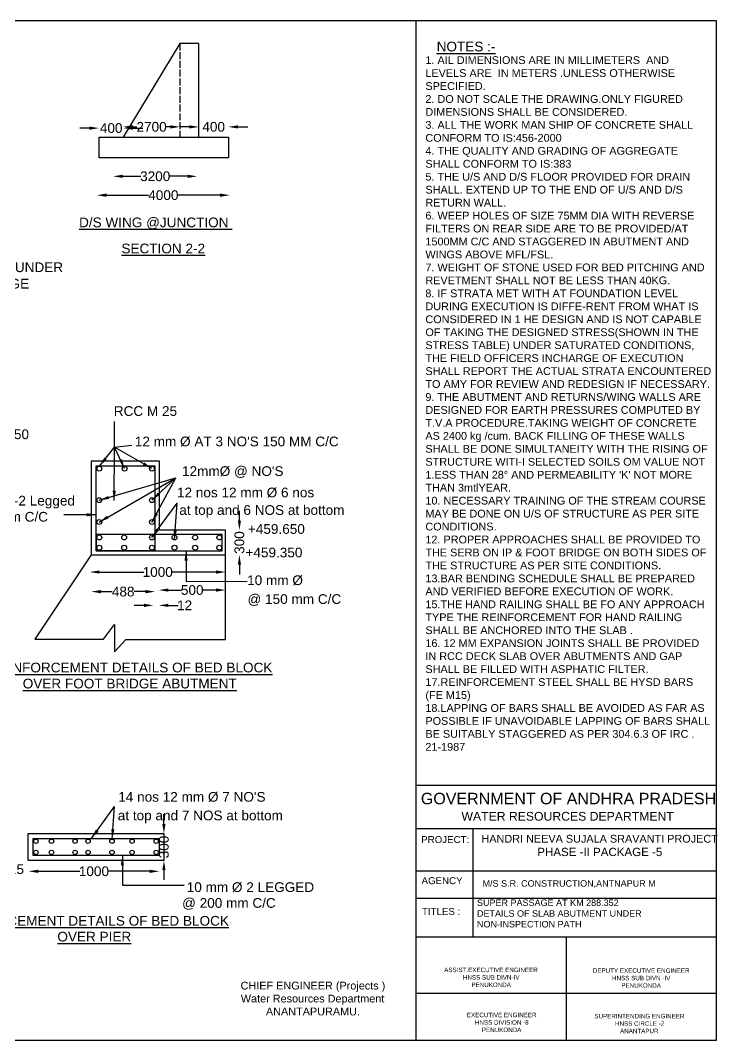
# Model space of a CAD drawing. Header units: millimetres. Extents: x 2559993 to 2602219, y 44352119 to 44378370.
# Drawn here: x 2584271 to 2602219, y 44352119 to 44378370 of the extents above; entities that cross this region are included whole.
import ezdxf

# ---------------------------------------------------------------- set-up
doc = ezdxf.new("R2010")
doc.units = ezdxf.units.MM
doc.header["$MEASUREMENT"] = 0
doc.linetypes.add('ACAD_ISO02W100', pattern=[15, 12, -3])
for name, color, linetype in [('DIMENSION', 7, 'Continuous'), ('DIMENSIONS', 7, 'Continuous'), ('DRAWING', 2, 'Continuous'), ('TEXT', 7, 'Continuous')]:
    doc.layers.add(name, color=color, linetype=linetype)
doc.styles.get("Standard").update_dxf_attribs({"font": 'arial.ttf', "height": 250})
doc.dimstyles.get("Standard").update_dxf_attribs({"dimtxt": 250, "dimasz": 250, "dimexe": 0.18, "dimexo": 0.0625, "dimgap": 0.09, "dimtad": 0, "dimdec": 0, "dimzin": 0, "dimdsep": 46, "dimtxsty": 'Standard', "dimcen": 0.09, "dimse1": 1, "dimse2": 1, "dimadec": 0, "dimazin": 0, "dimtfac": 1, "dimtdec": 0, "dimtofl": 0, "dimtmove": 0, "dimatfit": 3, "dimfxl": 1, "dimtolj": 1, "dimtzin": 0, "dimarcsym": 0})

# ---------------------------------------------------------------- blocks, each defined once
blk = doc.blocks.new('*D101')
at = {"layer": 'Defpoints', "color": 0, "transparency": 16777216}
for p in [(2584480, 44356330), (2587848, 44356475), (2587848, 44356330)]:
    blk.add_point(p, dxfattribs=at)
at = {"layer": 'DIMENSION', "color": 0, "lineweight": -2, "transparency": 16777216}
for p, q in [((2584730, 44356475), (2585803, 44356475)), ((2587598, 44356475), (2586525, 44356475))]:
    blk.add_line(p, q, dxfattribs=at)
at = {"layer": 'DIMENSION', "color": 0, "transparency": 16777216}
for points in [[(2584730, 44356516), (2584730, 44356433), (2584480, 44356475)], [(2587598, 44356516), (2587598, 44356433), (2587848, 44356475)]]:
    blk.add_solid(points, dxfattribs=at)
at = {"layer": 'DIMENSION', "color": 0, "transparency": 16777216, "insert": (2586164, 44356475), "char_height": 250, "attachment_point": 5}
blk.add_mtext('\\A1;1000', dxfattribs=at)
blk = doc.blocks.new('*D102')
at = {"layer": 'Defpoints', "color": 0, "transparency": 16777216}
for p in [(2587966, 44357445), (2587966, 44357445), (2587966, 44356755)]:
    blk.add_point(p, dxfattribs=at)
at = {"layer": 'DIMENSION', "color": 0, "lineweight": -2, "transparency": 16777216}
for p, q in [((2587966, 44357695), (2587966, 44357945)), ((2587966, 44356505), (2587966, 44356255))]:
    blk.add_line(p, q, dxfattribs=at)
at = {"layer": 'DIMENSION', "color": 0, "transparency": 16777216}
for points in [[(2587924, 44357695), (2588007, 44357695), (2587966, 44357445)], [(2587924, 44356505), (2588007, 44356505), (2587966, 44356755)]]:
    blk.add_solid(points, dxfattribs=at)
at = {"layer": 'DIMENSION', "color": 0, "transparency": 16777216, "insert": (2587966, 44357100), "char_height": 250, "attachment_point": 5, "rotation": 90}
blk.add_mtext('\\A1;300', dxfattribs=at)
blk = doc.blocks.new('*D103')
at = {"layer": 'Defpoints', "color": 0, "transparency": 16777216}
for p in [(2586096, 44364616), (2587738, 44364616), (2587738, 44363671)]:
    blk.add_point(p, dxfattribs=at)
at = {"layer": 'DIMENSION', "color": 0, "lineweight": -2, "transparency": 16777216}
for p, q in [((2586346, 44363671), (2586635, 44363671)), ((2587488, 44363671), (2587198, 44363671))]:
    blk.add_line(p, q, dxfattribs=at)
at = {"layer": 'DIMENSION', "color": 0, "transparency": 16777216}
for points in [[(2586346, 44363713), (2586346, 44363629), (2586096, 44363671)], [(2587488, 44363713), (2587488, 44363629), (2587738, 44363671)]]:
    blk.add_solid(points, dxfattribs=at)
at = {"layer": 'DIMENSION', "color": 0, "transparency": 16777216, "insert": (2586917, 44363671), "char_height": 250, "attachment_point": 5}
blk.add_mtext('\\A1;488', dxfattribs=at)
blk = doc.blocks.new('*D104')
at = {"layer": 'Defpoints', "color": 0, "transparency": 16777216}
for p in [(2587700, 44363665), (2587833, 44363665), (2587833, 44363318)]:
    blk.add_point(p, dxfattribs=at)
at = {"layer": 'DIMENSION', "color": 0, "lineweight": -2, "transparency": 16777216}
for p, q in [((2587450, 44363318), (2587200, 44363318)), ((2588083, 44363318), (2588333, 44363318))]:
    blk.add_line(p, q, dxfattribs=at)
at = {"layer": 'DIMENSION', "color": 0, "transparency": 16777216}
for points in [[(2587450, 44363360), (2587450, 44363276), (2587700, 44363318)], [(2588083, 44363360), (2588083, 44363276), (2587833, 44363318)]]:
    blk.add_solid(points, dxfattribs=at)
at = {"layer": 'DIMENSION', "color": 0, "transparency": 16777216, "insert": (2588499, 44363318), "char_height": 250, "attachment_point": 5}
blk.add_mtext('\\A1;12', dxfattribs=at)
blk = doc.blocks.new('*D105')
at = {"layer": 'Defpoints', "color": 0, "transparency": 16777216}
for p in [(2587833, 44363665), (2589555, 44363711), (2589555, 44363665)]:
    blk.add_point(p, dxfattribs=at)
at = {"layer": 'DIMENSION', "color": 0, "lineweight": -2, "transparency": 16777216}
for p, q in [((2588083, 44363711), (2588418, 44363711)), ((2589305, 44363711), (2588970, 44363711))]:
    blk.add_line(p, q, dxfattribs=at)
at = {"layer": 'DIMENSION', "color": 0, "transparency": 16777216}
for points in [[(2588083, 44363753), (2588083, 44363670), (2587833, 44363711)], [(2589305, 44363753), (2589305, 44363670), (2589555, 44363711)]]:
    blk.add_solid(points, dxfattribs=at)
at = {"layer": 'DIMENSION', "color": 0, "transparency": 16777216, "insert": (2588694, 44363711), "char_height": 250, "attachment_point": 5}
blk.add_mtext('\\A1;500', dxfattribs=at)
blk = doc.blocks.new('*D106')
at = {"layer": 'Defpoints', "color": 0, "transparency": 16777216}
for p in [(2586057, 44364175), (2586057, 44364168), (2589555, 44364168)]:
    blk.add_point(p, dxfattribs=at)
at = {"layer": 'DIMENSION', "color": 0, "lineweight": -2, "transparency": 16777216}
for p, q in [((2586307, 44364175), (2587445, 44364175)), ((2589305, 44364175), (2588167, 44364175))]:
    blk.add_line(p, q, dxfattribs=at)
at = {"layer": 'DIMENSION', "color": 0, "transparency": 16777216}
for points in [[(2586307, 44364217), (2586307, 44364134), (2586057, 44364175)], [(2589305, 44364217), (2589305, 44364134), (2589555, 44364175)]]:
    blk.add_solid(points, dxfattribs=at)
at = {"layer": 'DIMENSION', "color": 0, "transparency": 16777216, "insert": (2587806, 44364175), "char_height": 250, "attachment_point": 5}
blk.add_mtext('\\A1;1000', dxfattribs=at)
blk = doc.blocks.new('*D107')
at = {"layer": 'Defpoints', "color": 0, "transparency": 16777216}
for p in [(2589555, 44365251), (2589909, 44365251), (2589555, 44364616)]:
    blk.add_point(p, dxfattribs=at)
at = {"layer": 'DIMENSION', "color": 0, "lineweight": -2, "transparency": 16777216}
for p, q in [((2589909, 44365501), (2589909, 44365751)), ((2589909, 44364366), (2589909, 44364116))]:
    blk.add_line(p, q, dxfattribs=at)
at = {"layer": 'DIMENSION', "color": 0, "transparency": 16777216}
for points in [[(2589867, 44365501), (2589950, 44365501), (2589909, 44365251)], [(2589867, 44364366), (2589950, 44364366), (2589909, 44364616)]]:
    blk.add_solid(points, dxfattribs=at)
at = {"layer": 'DIMENSION', "color": 0, "transparency": 16777216, "insert": (2589909, 44364934), "char_height": 250, "attachment_point": 5, "rotation": 90}
blk.add_mtext('\\A1;300', dxfattribs=at)
blk = doc.blocks.new('*D108')
at = {"layer": 'Defpoints', "color": 0, "transparency": 16777216}
for p in [(2586240, 44373929), (2586240, 44373872), (2589663, 44373929)]:
    blk.add_point(p, dxfattribs=at)
at = {"layer": 'DIMENSION', "color": 0, "lineweight": -2, "transparency": 16777216}
for p, q in [((2586490, 44373872), (2587573, 44373872)), ((2589413, 44373872), (2588329, 44373872))]:
    blk.add_line(p, q, dxfattribs=at)
at = {"layer": 'DIMENSION', "color": 0, "transparency": 16777216}
for points in [[(2586490, 44373914), (2586490, 44373830), (2586240, 44373872)], [(2589413, 44373914), (2589413, 44373830), (2589663, 44373872)]]:
    blk.add_solid(points, dxfattribs=at)
at = {"layer": 'DIMENSION', "color": 0, "transparency": 16777216, "insert": (2587951, 44373872), "char_height": 250, "attachment_point": 5}
blk.add_mtext('\\A1;4000', dxfattribs=at)
blk = doc.blocks.new('*D109')
at = {"layer": 'Defpoints', "color": 0, "transparency": 16777216}
for p in [(2588824, 44374506), (2586657, 44374382), (2588824, 44374358)]:
    blk.add_point(p, dxfattribs=at)
at = {"layer": 'DIMENSION', "color": 0, "lineweight": -2, "transparency": 16777216}
for p, q in [((2586907, 44374358), (2587368, 44374358)), ((2588574, 44374358), (2588113, 44374358))]:
    blk.add_line(p, q, dxfattribs=at)
at = {"layer": 'DIMENSION', "color": 0, "transparency": 16777216}
for points in [[(2586907, 44374399), (2586907, 44374316), (2586657, 44374358)], [(2588574, 44374399), (2588574, 44374316), (2588824, 44374358)]]:
    blk.add_solid(points, dxfattribs=at)
at = {"layer": 'DIMENSION', "color": 0, "transparency": 16777216, "insert": (2587741, 44374358), "char_height": 250, "attachment_point": 5}
blk.add_mtext('\\A1;3200', dxfattribs=at)
blk = doc.blocks.new('*D110')
at = {"layer": 'Defpoints', "color": 0, "transparency": 16777216}
for p in [(2589625, 44375630), (2588867, 44375365), (2589625, 44375365)]:
    blk.add_point(p, dxfattribs=at)
at = {"layer": 'DIMENSION', "color": 0, "lineweight": -2, "transparency": 16777216}
for p, q in [((2588617, 44375630), (2588367, 44375630)), ((2589875, 44375630), (2590125, 44375630))]:
    blk.add_line(p, q, dxfattribs=at)
at = {"layer": 'DIMENSION', "color": 0, "transparency": 16777216}
for points in [[(2588617, 44375672), (2588617, 44375588), (2588867, 44375630)], [(2589875, 44375672), (2589875, 44375588), (2589625, 44375630)]]:
    blk.add_solid(points, dxfattribs=at)
at = {"layer": 'DIMENSION', "color": 0, "transparency": 16777216, "insert": (2589246, 44375630), "char_height": 250, "attachment_point": 5}
blk.add_mtext('\\A1;400', dxfattribs=at)
blk = doc.blocks.new('*D111')
at = {"layer": 'Defpoints', "color": 0, "transparency": 16777216}
for p in [(2586297, 44375598), (2586297, 44375365), (2586919, 44375365)]:
    blk.add_point(p, dxfattribs=at)
at = {"layer": 'DIMENSION', "color": 0, "lineweight": -2, "transparency": 16777216}
for p, q in [((2586047, 44375598), (2585797, 44375598)), ((2587169, 44375598), (2587419, 44375598))]:
    blk.add_line(p, q, dxfattribs=at)
at = {"layer": 'DIMENSION', "color": 0, "transparency": 16777216}
for points in [[(2586047, 44375639), (2586047, 44375556), (2586297, 44375598)], [(2587169, 44375639), (2587169, 44375556), (2586919, 44375598)]]:
    blk.add_solid(points, dxfattribs=at)
at = {"layer": 'DIMENSION', "color": 0, "transparency": 16777216, "insert": (2586608, 44375598), "char_height": 250, "attachment_point": 5}
blk.add_mtext('\\A1;400', dxfattribs=at)
blk = doc.blocks.new('*D112')
at = {"layer": 'Defpoints', "color": 0, "transparency": 16777216}
for p in [(2588377, 44375630), (2586919, 44375365), (2588377, 44375365)]:
    blk.add_point(p, dxfattribs=at)
at = {"layer": 'DIMENSION', "color": 0, "lineweight": -2, "transparency": 16777216}
for p, q in [((2587169, 44375630), (2587272, 44375630)), ((2588127, 44375630), (2588023, 44375630))]:
    blk.add_line(p, q, dxfattribs=at)
at = {"layer": 'DIMENSION', "color": 0, "transparency": 16777216}
for points in [[(2587169, 44375672), (2587169, 44375588), (2586919, 44375630)], [(2588127, 44375672), (2588127, 44375588), (2588377, 44375630)]]:
    blk.add_solid(points, dxfattribs=at)
at = {"layer": 'DIMENSION', "color": 0, "transparency": 16777216, "insert": (2587648, 44375630), "char_height": 250, "attachment_point": 5}
blk.add_mtext('\\A1;2700', dxfattribs=at)

msp = doc.modelspace()

# ---------------------------------------------------------------- linework, layer by layer
at = {"layer": 'DIMENSION', "color": 0}
for points in [[(2602180.6, 44352118.9), (2559992.5, 44352118.9), (2559992.5, 44378369.6), (2602180.6, 44378369.6)], [(2594461.4, 44358687.6), (2602180.6, 44358687.6), (2602180.6, 44352118.9), (2594461.4, 44352118.9)]]:
    msp.add_lwpolyline(points, close=True, dxfattribs=at)
at = {"layer": 'DIMENSION'}
msp.add_lwpolyline([(2594461.4, 44358687.6), (2594461.4, 44378369.6)], dxfattribs=at)
at = {"layer": 'DIMENSION', "color": 0}
for points in [[(2594461.4, 44357579.3), (2602180.6, 44357579.3)], [(2595913.9, 44357579.3), (2595913.9, 44354792)], [(2594461.4, 44356487.2), (2602180.6, 44356487.2)], [(2594461.4, 44355786.3), (2602180.6, 44355786.3)], [(2594461.4, 44354792), (2602180.6, 44354792)], [(2598321, 44354792), (2598321, 44352118.9)], [(2594461.4, 44353341.4), (2602180.6, 44353341.4)]]:
    msp.add_lwpolyline(points, dxfattribs=at)
at = {"layer": 'DRAWING', "color": 0}
for points in [[(2588866.9, 44375365.4), (2588866.9, 44377778.3), (2588376.6, 44377778.3), (2586918.5, 44375365.4)], [(2584641, 44362447.3), (2586406.5, 44362447.3), (2586692.5, 44362828), (2586692.5, 44362118.6), (2586988.2, 44362435.4), (2589554.9, 44362435.4), (2589554.9, 44365251.3), (2587849.2, 44365251.3), (2587849.2, 44367024.9), (2586095.6, 44367024.9), (2586095.6, 44364616.1), (2584641, 44362447.3)], [(2586095.6, 44364616.1), (2589554.9, 44364616.1)]]:
    msp.add_lwpolyline(points, dxfattribs=at)
at = {"layer": 'DRAWING', "color": 0, "linetype": 'ACAD_ISO02W100', "ltscale": 15}
msp.add_lwpolyline([(2588376.6, 44377778.3), (2588376.6, 44375365.4)], dxfattribs=at)
at = {"layer": 'DRAWING', "color": 0}
for points in [[(2586296.5, 44375365.4), (2589624.9, 44375365.4), (2589624.9, 44374830.9), (2586296.5, 44374830.9)], [(2586224.3, 44366911.4), (2587728.8, 44366911.4), (2587728.8, 44364720.1), (2586224.3, 44364720.1)], [(2586224.3, 44364720.1), (2589463.6, 44364720.1), (2589463.6, 44365137.6), (2586224.3, 44365137.6)], [(2584472.1, 44357444.6), (2587965.6, 44357444.6), (2587965.6, 44356754.8), (2584472.1, 44356754.8)], [(2584596.2, 44357320.5), (2587841.5, 44357320.5), (2587841.5, 44356878.9), (2584596.2, 44356878.9)]]:
    msp.add_lwpolyline(points, close=True, dxfattribs=at)
for centre, radius in [((2586301.7, 44366835.9), 62.9), ((2586953.4, 44366835.9), 62.9), ((2587657.4, 44366835.9), 62.9), ((2586301.7, 44366024.2), 62.9), ((2587657.4, 44366024.2), 62.9), ((2586301.7, 44365461.6), 62.9), ((2587657.4, 44365461.6), 62.9), ((2586301.7, 44365065.6), 62.9), ((2586943.4, 44365065.6), 62.9), ((2587657.4, 44365065.6), 62.9), ((2588238.3, 44365065.6), 62.9), ((2588768, 44365065.6), 62.9), ((2589391.5, 44365065.6), 62.9), ((2586301.7, 44364801), 62.9), ((2586943.4, 44364801), 62.9), ((2587657.4, 44364801), 62.9), ((2588238.3, 44364801), 62.9), ((2588768, 44364801), 62.9), ((2589391.5, 44364801), 62.9), ((2584671.6, 44357249), 56.8), ((2585072.3, 44357249), 56.8), ((2585677.6, 44357249), 56.8), ((2586013.4, 44357249), 56.8), ((2586628.9, 44357249), 56.8), ((2587145.1, 44357249), 56.8), ((2587767.6, 44357249), 56.8), ((2584671.6, 44356962.1), 56.8), ((2585072.3, 44356962.1), 56.8), ((2585677.6, 44356962.1), 56.8), ((2586013.4, 44356962.1), 56.8), ((2586628.9, 44356962.1), 56.8), ((2587145.1, 44356962.1), 56.8), ((2587767.6, 44356962.1), 56.8)]:
    msp.add_circle(centre, radius, dxfattribs=at)

# ---------------------------------------------------------------- texts
at = {"layer": 'DIMENSION'}
msp.add_text('%%UNOTES :-', height=250, dxfattribs=at).set_placement((2594985.9, 44377571.8))
at = {"layer": 'DIMENSION', "color": 0, "insert": (2594696.7, 44377447.7), "char_height": 200, "width": 7374.452, "attachment_point": 1}
msp.add_mtext("1. AIL DIMENSIONS ARE IN MILLIMETERS  AND LEVELS ARE  IN METERS .UNLESS OTHERWISE SPECIFIED.\\P2. DO NOT SCALE THE DRAWING.ONLY FIGURED DIMENSIONS SHALL BE CONSIDERED. \\P3. ALL THE WORK MAN SHIP OF CONCRETE SHALL CONFORM TO IS:456-2000  \\P4. THE QUALITY AND GRADING OF AGGREGATE SHALL CONFORM TO IS:383\\P5. THE U/S AND D/S FLOOR PROVIDED FOR DRAIN SHALL. EXTEND UP TO THE END OF U/S AND D/S RETURN WALL. \\P6. WEEP HOLES OF SIZE 75MM DIA WITH REVERSE FILTERS ON REAR SIDE ARE TO BE PROVIDED/AT 1500MM C/C AND STAGGERED IN ABUTMENT AND WINGS ABOVE MFL/FSL. \\P7. WEIGHT OF STONE USED FOR BED PITCHING AND REVETMENT SHALL NOT BE LESS THAN 40KG. \\P8. IF STRATA MET WITH AT FOUNDATION LEVEL DURING EXECUTION IS DIFFE-RENT FROM WHAT IS CONSIDERED IN 1 HE DESIGN AND IS NOT CAPABLE OF TAKING THE DESIGNED STRESS(SHOWN IN THE STRESS TABLE) UNDER SATURATED CONDITIONS, THE FIELD OFFICERS INCHARGE OF EXECUTION SHALL REPORT THE ACTUAL STRATA ENCOUNTERED TO AMY FOR REVIEW AND REDESIGN IF NECESSARY.  \\P9. THE ABUTMENT AND RETURNS/WING WALLS ARE DESIGNED FOR EARTH PRESSURES COMPUTED BY T.V.A PROCEDURE.TAKING WEIGHT OF CONCRETE AS 2400 kg /cum. BACK FILLING OF THESE WALLS SHALL BE DONE SIMULTANEITY WITH THE RISING OF STRUCTURE WITI-I SELECTED SOILS OM VALUE NOT 1.ESS THAN 28° AND PERMEABILITY 'K' NOT MORE THAN 3mtlYEAR. \\P10. NECESSARY TRAINING OF THE STREAM COURSE MAY BE DONE ON U/S OF STRUCTURE AS PER SITE CONDITIONS. \\P12. PROPER APPROACHES SHALL BE PROVIDED TO THE SERB ON IP & FOOT BRIDGE ON BOTH SIDES OF THE STRUCTURE AS PER SITE CONDITIONS. \\P13.BAR BENDING SCHEDULE SHALL BE PREPARED AND VERIFIED BEFORE EXECUTION OF WORK. \\P15.THE HAND RAILING SHALL BE FO ANY APPROACH TYPE THE REINFORCEMENT FOR HAND RAILING SHALL BE ANCHORED INTO THE SLAB .\\P16. 12 MM EXPANSION JOINTS SHALL BE PROVIDED IN RCC DECK SLAB OVER ABUTMENTS AND GAP SHALL BE FILLED WITH ASPHATIC FILTER.\\P17.REINFORCEMENT STEEL SHALL BE HYSD BARS (FE M15)\\P18.LAPPING OF BARS SHALL BE AVOIDED AS FAR AS POSSIBLE IF UNAVOIDABLE LAPPING OF BARS SHALL BE SUITABLY STAGGERED AS PER 304.6.3 OF IRC . 21-1987", dxfattribs=at)
at = {"layer": 'DIMENSIONS', "color": 0}
for s, p in [('PROJECT:', (2594589.3, 44357202.5)), ('AGENCY', (2594597.8, 44356144.6)), ('TITLES :', (2594609, 44355351.5))]:
    msp.add_text(s, height=178.78, dxfattribs=at).set_placement(p)
at = {"layer": 'DIMENSIONS', "color": 0, "attachment_point": 1}
for s, insert, char_height, width in [('\\pi27.568;GOVERNMENT OF ANDHRA PRADESH \\P\\pi1073;{\\H0.76271x;WATER RESOURCES DEPARTMENT }', (2594552.3, 44358494.9), 295, 7601.985), ('\\pi52.797;HANDRI NEEVA SUJALA SRAVANTI PROJECT  \\P\\pi1490;{\\H1.063x;PHASE -II PACKAGE -5}', (2596087, 44357412.7), 200, 6163.574), ('\\pi17.382;M/S S.R. CONSTRUCTION,ANTNAPUR M', (2596149.9, 44356245.7), 166.011, 4458.053), ('SUPER PASSAGE AT KM 288.352 DETAILS OF SLAB ABUTMENT UNDER  NON-INSPECTION PATH ', (2596024.3, 44355749.9), 166.011, 4317.467), ('\\pi910.76;^I^I\\P\\pi167.05;ASSIST.EXECUTIVE ENGINEER \\P\\pi650.45;HNSS SUB DIVN-IV \\P\\pi868.04;PENUKONDA', (2595013.4, 44354186.7), 114.93, 2740.971), ('\\pi910.76;^I^I\\P\\pi133.14;DEPUTY EXECUTIVE ENGINEER\\P\\pi628.14;HNSS SUB DIVN -IV \\P\\pi868.04;PENUKONDA', (2598873.8, 44354169.3), 114.93, 2740.971), ('\\pi147.33;CHIEF ENGINEER (Projects )\\P\\pi153.12;Water Resources Department \\P\\pi799.51;ANANTAPURAMU.', (2589791.7, 44353634), 200, 3996.425), ('\\pi55.449;EXECUTIVE ENGINEER   \\P\\pi263.24;HNSS DIVISION -8\\P\\pi442.26;PENUKONDA', (2595708.5, 44352836.1), 114.93, 1889.418), ('\\pi2.3898;SUPERINTENDING ENGINEER   \\P\\pi534.71;HNSS CIRCLE -2 \\P\\pi663.4;ANANTAPUR', (2599044, 44352806.5), 114.93, 2314.991)]:
    msp.add_mtext(s, dxfattribs=dict(at, insert=insert, char_height=char_height, width=width))
at = {"layer": 'TEXT', "color": 0}
for s, p in [('%%UD/S WING @JUNCTION ', (2585781.2, 44373047.7)), ('%%USECTION 2-2', (2586871.1, 44372375.9)), ('ABUTMENT UNDER', (2582111.3, 44371892.8)), ('FOOT BRIDGE', (2582089.9, 44371470.6)), ('RCC M 25', (2586674.9, 44368192.8)), ('+459.650', (2583026.9, 44367595.5)), ("12 mm Ø AT 3 NO'S 150 MM C/C", (2587217.1, 44367410.4)), ("12mmØ @ NO'S", (2588431.6, 44366647.6)), ('12 nos 12 mm Ø 6 nos', (2588301.7, 44366097.7)), ('10 mm Ø -2 Legged', (2582570.9, 44365886.9)), ('@ 200 mm C/C', (2582570.9, 44365472.2)), ('at top and 6 NOS at bottom', (2588361.9, 44365646.3)), ('+459.650', (2590127.8, 44365157.9)), ('+459.350', (2590065, 44364553.3)), ('10 mm Ø', (2590108.1, 44363839)), ('@ 150 mm C/C', (2590118.1, 44363355.1)), ('%%UREINFORCEMENT DETAILS OF BED BLOCK', (2583481.2, 44361593.2)), ('%%UOVER FOOT BRIDGE ABUTMENT', (2584331.6, 44361180.4)), ("14 nos 12 mm Ø 7 NO'S", (2586789.6, 44358265.8)), ('at top and 7 NOS at bottom', (2586777.2, 44357787.2)), ('CC M15', (2583083.8, 44356404)), ('10 mm Ø 2 LEGGED', (2588553, 44355943.3)), ('@ 200 mm C/C', (2588434, 44355536.1)), ('%%UREINFORCEMENT DETAILS OF BED BLOCK', (2582363.6, 44355076.1)), ('%%UOVER PIER', (2585223, 44354669))]:
    msp.add_text(s, height=250, dxfattribs=at).set_placement(p)

# ---------------------------------------------------------------- dimensions: what is measured, and where the dimension line sits
at = {"layer": 'DIMENSION', "color": 0}
for base, p1, p2, text, picture, middle in [((2586296.5, 44375597.5), (2586918.5, 44375365.4), (2586296.5, 44375365.4), '400', '*D111', (2586607.5, 44375597.5)), ((2588376.6, 44375630.1), (2586918.5, 44375365.4), (2588376.6, 44375365.4), '2700', '*D112', (2587647.6, 44375630.1)), ((2589624.9, 44375630.1), (2588866.9, 44375365.4), (2589624.9, 44375365.4), '400', '*D110', (2589245.9, 44375630.1)), ((2588823.8, 44374357.7), (2586657.3, 44374382.5), (2588823.8, 44374506.4), '3200', '*D109', (2587740.5, 44374357.7)), ((2586239.6, 44373871.9), (2589662.8, 44373928.8), (2586239.6, 44373928.8), '4000', '*D108', (2587951.2, 44373871.9)), ((2587737.6, 44363670.9), (2586095.6, 44364616.1), (2587737.6, 44364616.1), '488', '*D103', (2586916.6, 44363670.9)), ((2586057.5, 44364175.4), (2589554.9, 44364167.9), (2586057.5, 44364167.9), '1000', '*D106', (2587806.2, 44364175.4)), ((2587833.3, 44363318), (2587700.4, 44363664.7), (2587833.3, 44363664.7), '12', '*D104', (2588499.4, 44363318)), ((2589554.9, 44363711.4), (2587833.3, 44363664.7), (2589554.9, 44363664.7), '500', '*D105', (2588694.1, 44363711.4)), ((2587847.5, 44356474.5), (2584480.4, 44356329.6), (2587847.5, 44356329.6), '1000', '*D101', (2586164, 44356474.5))]:
    dim = msp.add_linear_dim(base=base, p1=p1, p2=p2, text=text, dimstyle='Standard', dxfattribs=at)
    dim.commit()
    dim.dimension.update_dxf_attribs({"geometry": picture, "text_midpoint": middle})
for base, p1, p2, picture, middle in [((2589908.8, 44365251.3), (2589554.9, 44364616.1), (2589554.9, 44365251.3), '*D107', (2589908.8, 44364933.7)), ((2587965.6, 44357444.6), (2587965.6, 44356754.8), (2587965.6, 44357444.6), '*D102', (2587965.6, 44357099.7))]:
    dim = msp.add_linear_dim(base=base, p1=p1, p2=p2, angle=90, text='300', dimstyle='Standard', dxfattribs=at)
    dim.commit()
    dim.dimension.update_dxf_attribs({"geometry": picture, "text_midpoint": middle})

# ---------------------------------------------------------------- leaders
for points in [[(2586305.7, 44366898.7), (2586697.6, 44367391.4), (2586697.6, 44368046.6)], [(2586684.3, 44366016.5), (2586697.6, 44367391.4)], [(2586953.4, 44366835.9), (2586697.6, 44367391.4), (2587136.2, 44367443.7)], [(2587657.4, 44366835.9), (2586697.6, 44367391.4)], [(2586301.7, 44366024.2), (2588273.3, 44366600.3)], [(2586301.7, 44365461.6), (2588273.3, 44366600.3)], [(2587657.4, 44366024.2), (2588273.3, 44366600.3)], [(2587657.4, 44365461.6), (2588273.3, 44366600.3)], [(2587657.4, 44365065.6), (2588305.3, 44365948.1)], [(2588238.3, 44365002.7), (2588305.3, 44365948.1)], [(2586224.3, 44365648.8), (2585391.7, 44365648.8)], [(2588535.1, 44364720.1), (2588535.1, 44363930.1), (2590108.1, 44363937.5)], [(2586102.1, 44357320.5), (2586697, 44358142)], [(2586633.2, 44357305.6), (2586697, 44358142)], [(2586896, 44356878.9), (2586896, 44356119.6), (2588488.9, 44356119.6)]]:
    msp.add_leader(points, dimstyle='Standard', override={"dimgap": 0.09, "dimtad": 0}, dxfattribs=at)

doc.saveas('drawing.dxf')
